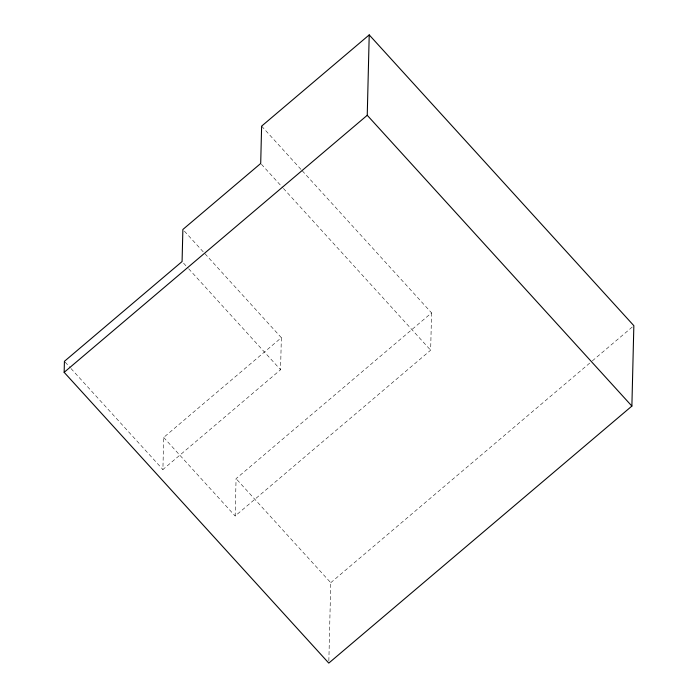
<?xml version="1.0" encoding="UTF-8"?>
<svg xmlns="http://www.w3.org/2000/svg" width="698" height="698" viewBox="0 0 698 698"><rect width="100%" height="100%" fill="white"/><g stroke="black" fill="none" stroke-linecap="round" stroke-linejoin="round"><path stroke-width="0.52" stroke-dasharray="3.49 2.62" d="M281.346 337.675L280.561 369.748L162.904 469.527L163.681 437.454L281.346 337.675L184.333 231.073M431.565 312.879L430.649 350.204L235.156 515.988L236.072 478.662L431.565 312.879L301.902 170.408M328.845 660.927L330.756 582.708L236.072 478.662M330.756 582.708L591.494 361.59M592.323 360.892L633.845 325.678M261.619 126.137L301.178 169.605M261.436 164.274L282.681 187.614M283.414 188.416L430.649 350.204M183.548 263.146L187.919 267.953M188.652 268.756L280.561 369.748M163.681 437.454L235.156 515.988M65.15 362.122L70.262 367.733M70.987 368.535L162.904 469.527"/><path stroke-width="1.05" d="M64.155 372.322L64.425 361.32L182.082 261.541L182.867 229.476L260.703 163.472L261.619 126.137L369.216 34.9L633.845 325.678L631.882 406.079L328.784 663.1L64.155 372.322L367.244 115.292L369.216 34.9M367.244 115.292L631.882 406.079"/></g></svg>
